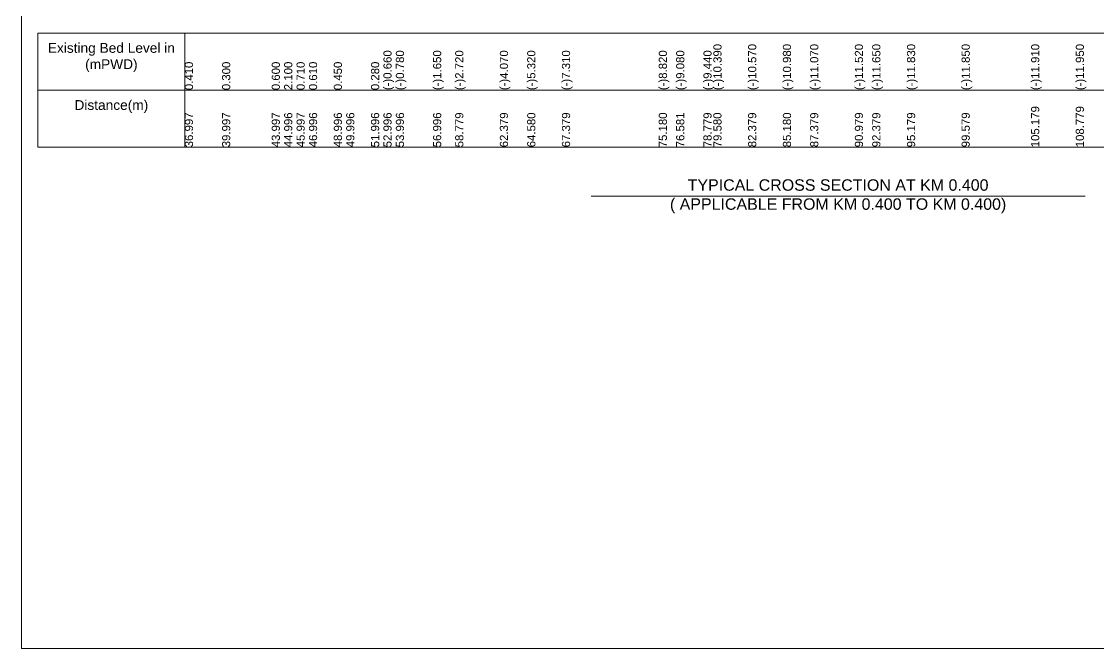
# Model space of a CAD drawing. Header units: inches. Extents: x 89000 to 845017, y -7071 to 0.
# Drawn here: x 205000 to 211594, y -7071 to -3229 of the extents above; entities that cross this region are included whole.
import ezdxf

# ---------------------------------------------------------------- set-up
doc = ezdxf.new("R2010")
doc.units = ezdxf.units.IN
doc.header["$LTSCALE"] = 7
doc.header["$MEASUREMENT"] = 0
for name, color, linetype, lineweight in [('Cross section Data Border', 7, 'Continuous', 9), ('Cross Section Labels', 7, 'Continuous', 9), ('Long Section Labels', 7, 'Continuous', 9)]:
    doc.layers.add(name, color=color, linetype=linetype, lineweight=lineweight)
doc.styles.get("Standard").update_dxf_attribs({"font": 'arial.ttf'})

msp = doc.modelspace()

# ---------------------------------------------------------------- linework, layer by layer
at = {"layer": 'Cross section Data Border'}
msp.add_lwpolyline([(205100, -3300), (213132.54201, -3300), (213132.54201, -4000), (205100, -4000)], close=True, dxfattribs=at)
for points in [[(206000, -3300), (206000, -4000)], [(205100, -3650), (213132.54201, -3650)]]:
    msp.add_lwpolyline(points, dxfattribs=at)
at = {"layer": 'Cross Section Labels'}
msp.add_lwpolyline([(205000, 0), (215000, 0), (215000, -7071), (205000, -7071)], close=True, dxfattribs=at)
msp.add_lwpolyline([(208488, -4300), (210000, -4300), (211512, -4300)], dxfattribs=at)

# ---------------------------------------------------------------- texts
at = {"layer": 'Cross section Data Border', "char_height": 60, "width": 800, "attachment_point": 5}
for s, insert in [('Existing Bed Level in (mPWD)', (205550, -3450)), ('Distance(m)', (205550, -3750))]:
    msp.add_mtext(s, dxfattribs=dict(at, insert=insert))
at = {"layer": 'Cross Section Labels', "insert": (210000, -4300), "char_height": 70, "attachment_point": 5}
msp.add_mtext('TYPICAL CROSS SECTION AT KM 0.400^J( APPLICABLE FROM KM 0.400 TO KM 0.400)', dxfattribs=at)
at = {"layer": 'Long Section Labels', "char_height": 50, "attachment_point": 1, "rotation": 90}
for s, insert in [('(-)0.660', (207215.88466, -3650)), ('(-)0.780', (207291.90597, -3650)), ('(-)1.650', (207519.87864, -3650)), ('(-)2.720', (207655.4139, -3650)), ('(-)4.070', (207928.98906, -3650)), ('(-)5.320', (208096.28507, -3650)), ('(-)7.310', (208308.98906, -3650)), ('(-)8.820', (208901.86834, -3650)), ('(-)9.080', (209008.36535, -3650)), ('(-)9.440', (209175.40759, -3650)), ('(-)10.390', (209236.26697, -3650)), ('(-)10.570', (209448.98906, -3650)), ('(-)10.980', (209661.85903, -3650)), ('(-)11.070', (209828.98906, -3650)), ('(-)11.520', (210102.60643, -3650)), ('(-)11.650', (210208.98906, -3650)), ('(-)11.830', (210421.85168, -3650)), ('(-)11.850', (210756.25132, -3650)), ('(-)11.910', (211181.84572, -3650)), ('(-)11.950', (211455.40248, -3650)), ('0.410', (206000, -3650)), ('0.300', (206227.97267, -3650)), ('0.600', (206531.96665, -3650)), ('2.100', (206607.94233, -3650)), ('0.710', (206683.96364, -3650)), ('0.610', (206759.93932, -3650)), ('0.450', (206911.93631, -3650)), ('0.280', (207139.90898, -3650)), ('105.179', (211181.84572, -4000)), ('108.779', (211455.40248, -4000)), ('36.997', (206000, -4000)), ('39.997', (206227.97267, -4000)), ('43.997', (206531.96665, -4000)), ('44.996', (206607.94233, -4000)), ('45.997', (206683.96364, -4000)), ('46.996', (206759.93932, -4000)), ('48.996', (206911.93631, -4000)), ('49.996', (206987.91199, -4000)), ('51.996', (207139.90898, -4000)), ('52.996', (207215.88466, -4000)), ('53.996', (207291.90597, -4000)), ('56.996', (207519.87864, -4000)), ('58.779', (207655.4139, -4000)), ('62.379', (207928.98906, -4000)), ('64.580', (208096.28507, -4000)), ('67.379', (208308.98906, -4000)), ('75.180', (208901.86834, -4000)), ('76.581', (209008.36535, -4000)), ('78.779', (209175.40759, -4000)), ('79.580', (209236.26697, -4000)), ('82.379', (209448.98906, -4000)), ('85.180', (209661.85903, -4000)), ('87.379', (209828.98906, -4000)), ('90.979', (210102.60643, -4000)), ('92.379', (210208.98906, -4000)), ('95.179', (210421.85168, -4000)), ('99.579', (210756.25132, -4000))]:
    msp.add_mtext(s, dxfattribs=dict(at, insert=insert))

doc.saveas('drawing.dxf')
